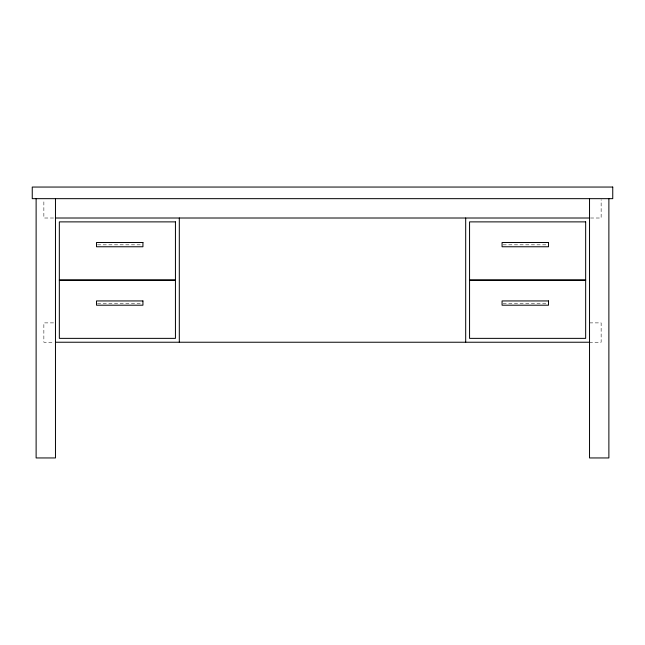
<?xml version="1.0" encoding="UTF-8"?>
<svg xmlns="http://www.w3.org/2000/svg" width="645" height="645" viewBox="0 0 645 645"><rect width="100%" height="100%" fill="white"/><g stroke="black" fill="none" stroke-linecap="round" stroke-linejoin="round"><path stroke-width="0.48" stroke-dasharray="3.23 2.42" d="M53.535 218.01L43.86 218.01L43.86 199.627M590.497 218.01L601.14 218.01L601.14 199.627M97.484 244.826L141.94 244.826M503.06 244.826L547.516 244.826M97.484 303.263L141.94 303.263M503.06 303.263L547.516 303.263M53.535 322.887L43.86 322.887L43.86 342.237L53.535 342.237M589.53 322.887L601.14 322.887L601.14 342.237L589.53 342.237"/><path stroke-width="0.97" d="M55.47 218.01L589.53 218.01M59.34 279.93L175.44 279.93M469.56 279.93L585.66 279.93M59.34 280.317L175.44 280.317M469.56 280.317L585.66 280.317M55.47 342.237L589.53 342.237M608.88 198.66L608.88 457.95L589.53 457.95L589.53 198.66M465.69 218.01L465.69 342.237M179.31 218.01L179.31 342.237M55.47 198.66L55.47 457.95L36.12 457.95L36.12 198.66M612.75 187.05L32.25 187.05L32.25 198.66L612.75 198.66L612.75 187.05M175.44 221.88L59.34 221.88L59.34 338.367L175.44 338.367L175.44 221.88M585.66 221.88L469.56 221.88L469.56 338.367L585.66 338.367L585.66 221.88M142.932 242.504L96.492 242.504L96.492 246.761L142.932 246.761L142.932 242.504M548.508 242.504L502.068 242.504L502.068 246.761L548.508 246.761L548.508 242.504M142.932 300.941L96.492 300.941L96.492 305.198L142.932 305.198L142.932 300.941M548.508 300.941L502.068 300.941L502.068 305.198L548.508 305.198L548.508 300.941"/></g></svg>
